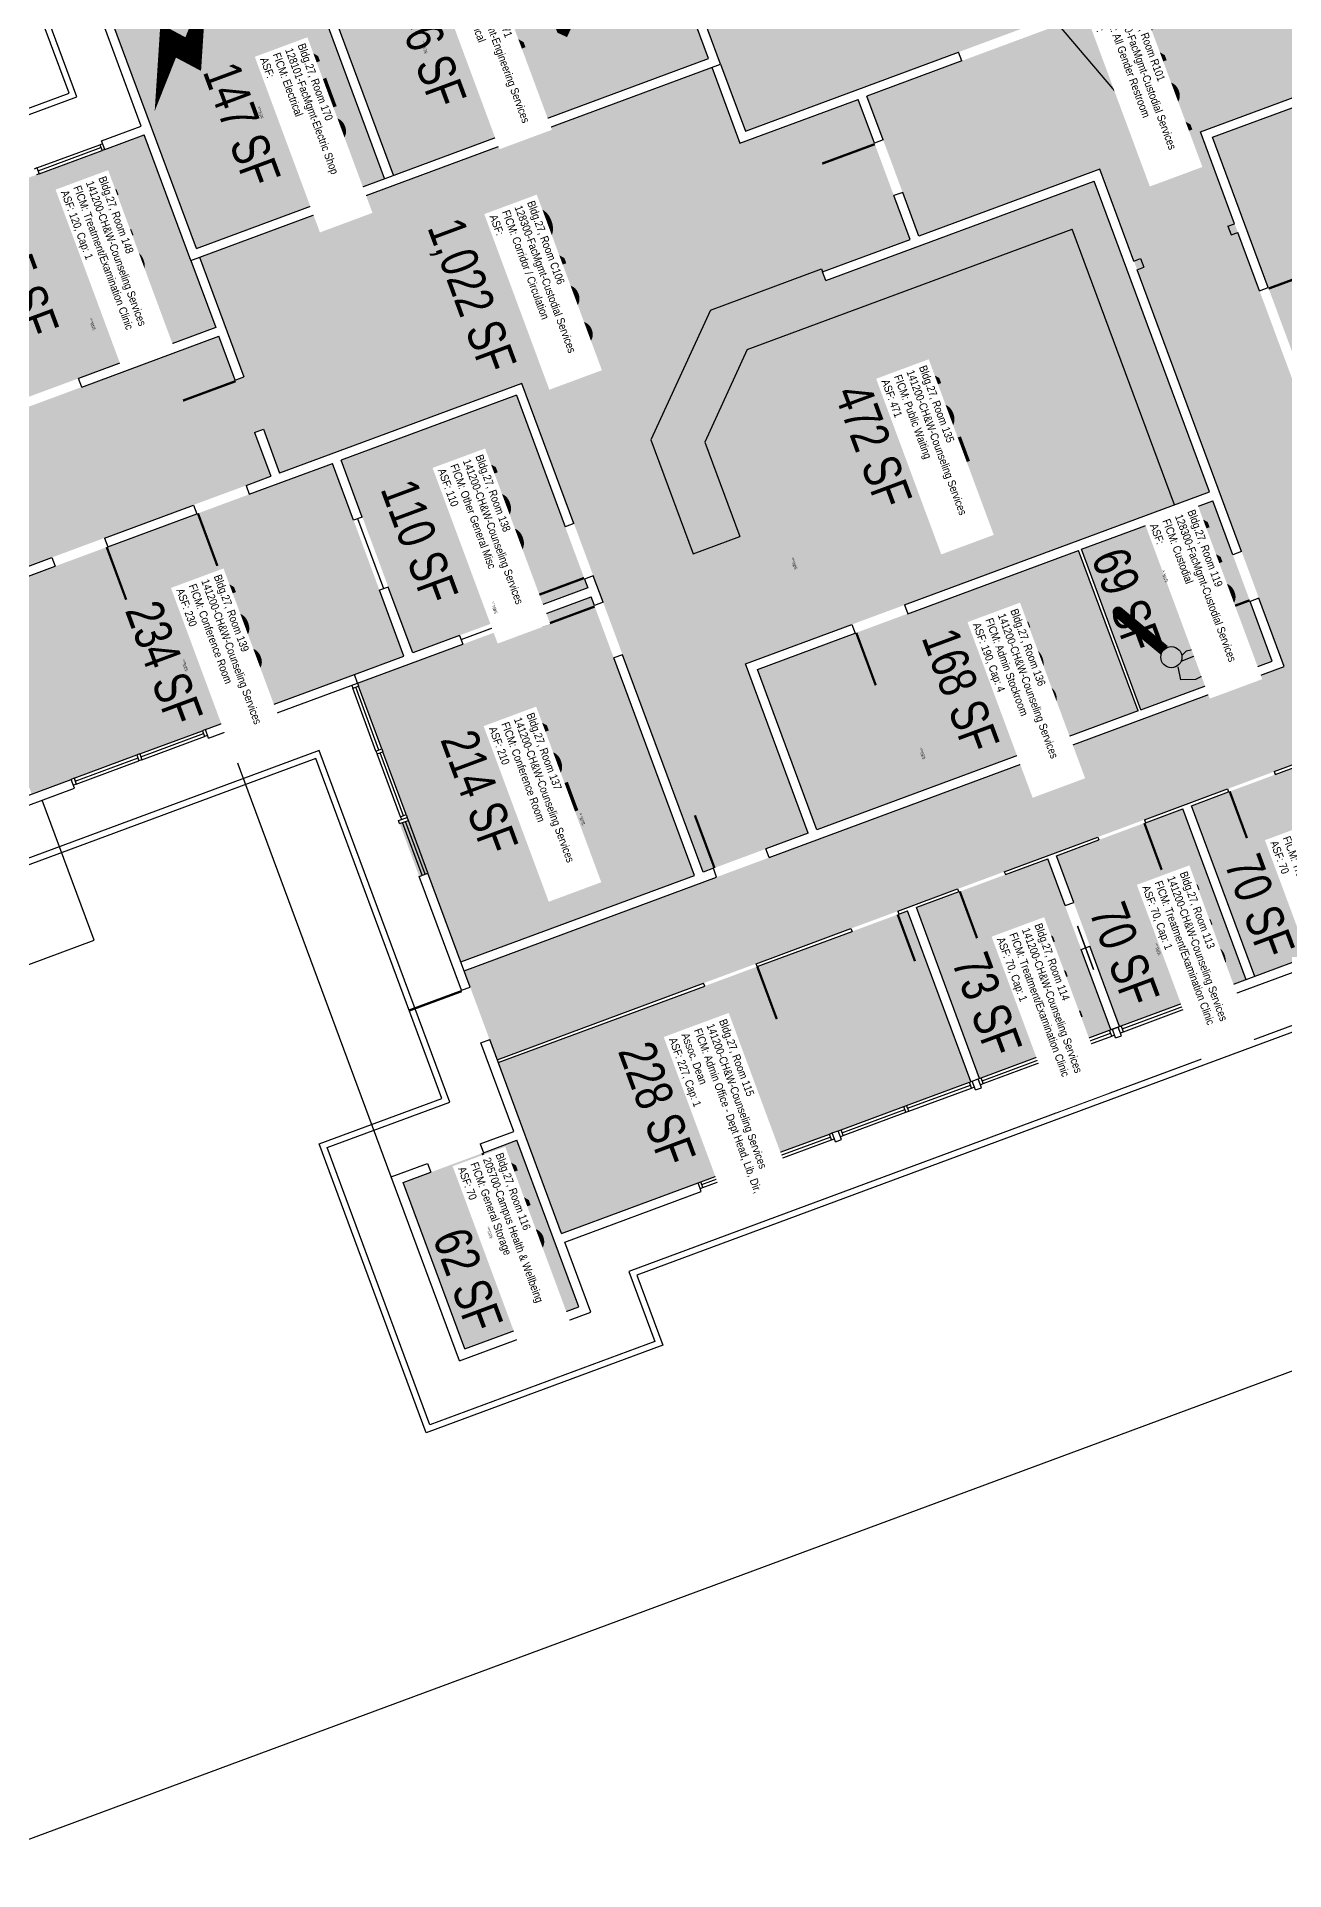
# Model space of a CAD drawing. Header units: inches. Extents: x 69209348 to 69213394, y 27661369 to 27664919.
# Drawn here: x 69210079 to 69210880, y 27661369 to 27662547 of the extents above; entities that cross this region are included whole.
import ezdxf
from ezdxf.enums import TextEntityAlignment as Align

# ---------------------------------------------------------------- set-up
doc = ezdxf.new("R2010")
doc.units = ezdxf.units.IN
doc.header["$LTSCALE"] = 100
doc.header["$MEASUREMENT"] = 0
doc.layers.get('0').update_dxf_attribs({"linetype": 'CONTINUOUS'})
for name, color, linetype in [('A-DOOR', 2, 'CONTINUOUS'), ('A-FLOR', 3, 'CONTINUOUS'), ('A-GLAZ', 1, 'CONTINUOUS'), ('A-IDEN-ICON', 4, 'CONTINUOUS'), ('A-IDEN-RNUM', 7, 'CONTINUOUS'), ('A-IDEN-SNUM', 4, 'CONTINUOUS'), ('A-IDEN-VNUM', 4, 'CONTINUOUS'), ('A-ROOF', 2, 'CONTINUOUS'), ('A-SITE', 3, 'CONTINUOUS'), ('A-WALL', 5, 'CONTINUOUS'), ('AREA-TEXT', 3, 'CONTINUOUS'), ('Rooms-Category-Color', 7, 'CONTINUOUS'), ('Rooms-College-Color', 7, 'CONTINUOUS'), ('Rooms-Department-Color', 7, 'CONTINUOUS'), ('Rooms-Division-Color', 7, 'CONTINUOUS'), ('Rooms-Information', 7, 'CONTINUOUS')]:
    doc.layers.add(name, color=color, linetype=linetype)
doc.styles.add('CP_AREA', font='arial.ttf', dxfattribs={"height": 15})
doc.styles.add('CP_ROOMSNUMBER', font='arial.ttf', dxfattribs={"height": 1})
doc.styles.add('CP_ROOMVNUMBER', font='arial.ttf', dxfattribs={"width": 0.85, "height": 0.075})

# ---------------------------------------------------------------- blocks, each defined once
blk = doc.blocks.new('CPCUST')
for p, q in [((0.0171, -0.0639), (0.02, -0.0466)), ((0.0262, -0.0408), (0.0446, -0.0406)), ((0.0297, -0.0341), (0.0376, -0.0302)), ((0.0376, -0.0302), (0.0533, -0.0324)), ((0.0446, -0.0406), (0.0543, -0.0505)), ((0.0533, -0.0324), (0.0745, -0.0479)), ((0.0745, -0.0479), (0.1117, -0.0625)), ((0.0358, -0.0705), (0.0171, -0.0639)), ((0.1117, -0.0625), (0.0358, -0.0705))]:
    blk.add_line(p, q)
at = {"const_width": 0.015}
blk.add_lwpolyline([(-0.03, 0.05), (0.01, -0.0193)], dxfattribs=at)
at = {"const_width": 0.0075}
blk.add_lwpolyline([(-0.0332, 0.0481, 1), (-0.0268, 0.0519, 1)], format="xyb", close=True, dxfattribs=at)
blk.add_circle((0.0158, -0.0313), 0.0141)
blk = doc.blocks.new('CPMECH')
for p, q in [((0.005, 0.025), (0.015, 0.035)), ((0.015, 0.035), (0.045, 0.045)), ((0.045, 0.045), (0.085, 0.025)), ((0.085, 0.025), (0.125, 0.035)), ((0.125, 0.035), (0.135, 0.045)), ((0.015, -0.005), (0.045, 0.005)), ((0.045, 0.005), (0.085, -0.015)), ((0.125, -0.005), (0.135, 0.005)), ((0.005, -0.015), (0.015, -0.005)), ((0.085, -0.015), (0.125, -0.005)), ((0.005, -0.055), (0.015, -0.045)), ((0.015, -0.045), (0.045, -0.035)), ((0.045, -0.035), (0.085, -0.055)), ((0.085, -0.055), (0.125, -0.045)), ((0.125, -0.045), (0.135, -0.035))]:
    blk.add_line(p, q)
for points in [[(-0.025, -0.005, 0, 0.02, 0), (-0.025, 0.035, 0.02, 0.02, 0), (-0.025, 0.055, 0.02, 0, 0), (-0.025, 0.065, 0, 0, 0)], [(-0.025, -0.005, 0, 0.02, 0), (-0.025, -0.045, 0.02, 0.02, 0), (-0.025, -0.065, 0.02, 0, 0), (-0.025, -0.075, 0, 0, 0)]]:
    blk.add_lwpolyline(points, format="xyseb")
at = {"const_width": 0.0075}
blk.add_lwpolyline([(-0.0682, -0.0069, 1), (-0.0618, -0.0031, 1)], format="xyb", close=True, dxfattribs=at)
at = {"const_width": 0.015}
blk.add_lwpolyline([(-0.025, -0.005), (-0.065, -0.005)], dxfattribs=at)
blk = doc.blocks.new('CPELECT')
blk.add_lwpolyline([(0.0623, 0.0629, 0, 0.03, 0), (0.0105, -0.0168, 0.03, 0.03, 0), (-0.0105, 0.0068, 0.03, 0, 0), (-0.0623, -0.0729, 0.03, 0, 0)], format="xyseb")

msp = doc.modelspace()

# ---------------------------------------------------------------- hatches: boundary and pattern name
at = {"layer": 'Rooms-Category-Color', "true_color": 0xadadad}
for points in [[(69210880.4, 27662142.6), (69210761.9, 27662462.3), (69210645.6, 27662419.2), (69210612.2, 27662509.2), (69212060, 27663045.9), (69212093.3, 27662955.9), (69211226, 27662634.3), (69211234.3, 27662611.8), (69211206.2, 27662601.4), (69211197.9, 27662623.9), (69210826.6, 27662486.3), (69210945.1, 27662166.5)], [(69210308, 27662458.3), (69210251, 27662612), (69210453.5, 27662687.1), (69210510.5, 27662533.3)], [(69210181.4, 27662411.3), (69210124.4, 27662565.1), (69210245.3, 27662610), (69210302.3, 27662456.2)], [(69210473.4, 27662288.2), (69210511.8, 27662371.7), (69210583, 27662398.1), (69210583.7, 27662396.2), (69210640, 27662417.1), (69210606.6, 27662507.1), (69210530.6, 27662479), (69210512.6, 27662527.7), (69210183.5, 27662405.7), (69210212, 27662328.8), (69210206.3, 27662326.7), (69210195.9, 27662354.9), (69209584.6, 27662128.3), (69209585.3, 27662126.4), (69209592.6, 27662106.7), (69209609.9, 27662059.8), (69209617.2, 27662040.1), (69209617.9, 27662038.2), (69210229.3, 27662264.9), (69210218.8, 27662293), (69210224.5, 27662295.1), (69210234.9, 27662266.9), (69210390.6, 27662324.6), (69210507, 27662010.5), (69210574.5, 27662035.6), (69210534.2, 27662144.3), (69210500.5, 27662215)], [(69211749.6, 27662464.8), (69210353.4, 27661947.2), (69210374.6, 27661890), (69211770.8, 27662407.6)], [(69210788.3, 27662114.8), (69210750.1, 27662218), (69210834.4, 27662249.2), (69210872.7, 27662146.1)]]:
    msp.add_hatch(color=253, dxfattribs=at).paths.add_polyline_path(points)
at = {"layer": 'Rooms-Category-Color', "true_color": 0xfa9ba3}
for points in [[(69210534.2, 27662486.7), (69210459.1, 27662689.2), (69210668.2, 27662766.7), (69210719, 27662629.8), (69210695.5, 27662621.1), (69210719.8, 27662555.5)], [(69210268.9, 27662273.1), (69210029.8, 27662184.5), (69210075.6, 27662060.7), (69210101, 27662070.1), (69210102.8, 27662070.8), (69210143.2, 27662085.8), (69210145, 27662086.5), (69210185.4, 27662101.4), (69210187.2, 27662102.1), (69210282.9, 27662137.6), (69210314.7, 27662149.4)], [(69210435, 27662187.5), (69210285, 27662131.9), (69210285.6, 27662130.1), (69210300.6, 27662089.7), (69210301.3, 27662087.9), (69210316.2, 27662047.5), (69210316.9, 27662045.7), (69210317.6, 27662043.8), (69210312, 27662041.7), (69210324.6, 27662007.7), (69210330.2, 27662009.8), (69210351.3, 27661952.8), (69210501.4, 27662008.4)], [(69210638.3, 27661985.6), (69210679, 27661875.9), (69210416, 27661778.4), (69210375.3, 27661888.1)]]:
    msp.add_hatch(color=241, dxfattribs=at).paths.add_polyline_path(points)
at = {"layer": 'Rooms-Category-Color', "true_color": 0xe3c5e1}
for points in [[(69211306.8, 27662657.9), (69211268.4, 27662643.7), (69211238.4, 27662632.5), (69211233.7, 27662630.8), (69211242.1, 27662608.3), (69211208.3, 27662595.8), (69211235.4, 27662522.6), (69211108.8, 27662475.7), (69211095.3, 27662512.3), (69211060.6, 27662499.4), (69211038.7, 27662558.5), (69210834.3, 27662482.7), (69210870.1, 27662386.2), (69210886.1, 27662343), (69210908.3, 27662283), (69211186.8, 27662386.2), (69211227.1, 27662277.5), (69211300.2, 27662304.6), (69211332.1, 27662316.4), (69211421.2, 27662349.4)], [(69210748.2, 27662217.3), (69210541.9, 27662140.8), (69210580.1, 27662037.6), (69210786.4, 27662114.1)], [(69210353.9, 27661704.2), (69210314.3, 27661811.1), (69210387.4, 27661838.2), (69210427.1, 27661731.3)]]:
    msp.add_hatch(color=254, dxfattribs=at).paths.add_polyline_path(points)
at = {"layer": 'Rooms-Category-Color', "true_color": 0x80bc67}
for points in [[(69210147.9, 27662484.3), (69210122.6, 27662474.9), (69210120.8, 27662474.2), (69210080.4, 27662459.2), (69210078.6, 27662458.6), (69210038.2, 27662443.6), (69210036.4, 27662442.9), (69210020.4, 27662437), (69210066.3, 27662313.2), (69210193.8, 27662360.5), (69210177.8, 27662403.6)], [(69210832.4, 27662254.9), (69210758.3, 27662454.6), (69210585.8, 27662390.6), (69210583, 27662398.1), (69210511.8, 27662371.7), (69210473.4, 27662288.2), (69210500.5, 27662215), (69210534.2, 27662144.3)], [(69210861.4, 27661943.5), (69210820.7, 27662053.2), (69210901.8, 27662083.3), (69210942.5, 27661973.6)], [(69210774.6, 27661911.4), (69210734, 27662021.1), (69210815.1, 27662051.2), (69210855.8, 27661941.4)], [(69210728.4, 27662019), (69210769, 27661909.3), (69210684.6, 27661878), (69210644, 27661987.7)]]:
    msp.add_hatch(color=83, dxfattribs=at).paths.add_polyline_path(points)
at = {"layer": 'Rooms-Category-Color', "true_color": 0xfbafa2}
msp.add_hatch(color=21, dxfattribs=at).paths.add_polyline_path([(69210387, 27662316.9), (69210274.5, 27662275.2), (69210320.4, 27662151.5), (69210432.9, 27662193.2)])
at = {"layer": 'Rooms-College-Color', "true_color": 0xadadad}
for points in [[(69210880.4, 27662142.6), (69210761.9, 27662462.3), (69210645.6, 27662419.2), (69210612.2, 27662509.2), (69212060, 27663045.9), (69212093.3, 27662955.9), (69211226, 27662634.3), (69211234.3, 27662611.8), (69211206.2, 27662601.4), (69211197.9, 27662623.9), (69210826.6, 27662486.3), (69210945.1, 27662166.5)], [(69210308, 27662458.3), (69210251, 27662612), (69210453.5, 27662687.1), (69210510.5, 27662533.3)], [(69210181.4, 27662411.3), (69210124.4, 27662565.1), (69210245.3, 27662610), (69210302.3, 27662456.2)], [(69210473.4, 27662288.2), (69210511.8, 27662371.7), (69210583, 27662398.1), (69210583.7, 27662396.2), (69210640, 27662417.1), (69210606.6, 27662507.1), (69210530.6, 27662479), (69210512.6, 27662527.7), (69210183.5, 27662405.7), (69210212, 27662328.8), (69210206.3, 27662326.7), (69210195.9, 27662354.9), (69209584.6, 27662128.3), (69209585.3, 27662126.4), (69209592.6, 27662106.7), (69209609.9, 27662059.8), (69209617.2, 27662040.1), (69209617.9, 27662038.2), (69210229.3, 27662264.9), (69210218.8, 27662293), (69210224.5, 27662295.1), (69210234.9, 27662266.9), (69210390.6, 27662324.6), (69210507, 27662010.5), (69210574.5, 27662035.6), (69210534.2, 27662144.3), (69210500.5, 27662215)], [(69211749.6, 27662464.8), (69210353.4, 27661947.2), (69210374.6, 27661890), (69211770.8, 27662407.6)], [(69210788.3, 27662114.8), (69210750.1, 27662218), (69210834.4, 27662249.2), (69210872.7, 27662146.1)]]:
    msp.add_hatch(color=253, dxfattribs=at).paths.add_polyline_path(points)
at = {"layer": 'Rooms-College-Color', "true_color": 0x80bc67}
for points in [[(69210534.2, 27662486.7), (69210459.1, 27662689.2), (69210668.2, 27662766.7), (69210719, 27662629.8), (69210695.5, 27662621.1), (69210719.8, 27662555.5)], [(69211306.8, 27662657.9), (69211268.4, 27662643.7), (69211238.4, 27662632.5), (69211233.7, 27662630.8), (69211242.1, 27662608.3), (69211208.3, 27662595.8), (69211235.4, 27662522.6), (69211108.8, 27662475.7), (69211095.3, 27662512.3), (69211060.6, 27662499.4), (69211038.7, 27662558.5), (69210834.3, 27662482.7), (69210870.1, 27662386.2), (69210886.1, 27662343), (69210908.3, 27662283), (69211186.8, 27662386.2), (69211227.1, 27662277.5), (69211300.2, 27662304.6), (69211332.1, 27662316.4), (69211421.2, 27662349.4)], [(69210147.9, 27662484.3), (69210122.6, 27662474.9), (69210120.8, 27662474.2), (69210080.4, 27662459.2), (69210078.6, 27662458.6), (69210038.2, 27662443.6), (69210036.4, 27662442.9), (69210020.4, 27662437), (69210066.3, 27662313.2), (69210193.8, 27662360.5), (69210177.8, 27662403.6)], [(69210832.4, 27662254.9), (69210758.3, 27662454.6), (69210585.8, 27662390.6), (69210583, 27662398.1), (69210511.8, 27662371.7), (69210473.4, 27662288.2), (69210500.5, 27662215), (69210534.2, 27662144.3)], [(69210387, 27662316.9), (69210274.5, 27662275.2), (69210320.4, 27662151.5), (69210432.9, 27662193.2)], [(69210268.9, 27662273.1), (69210029.8, 27662184.5), (69210075.6, 27662060.7), (69210101, 27662070.1), (69210102.8, 27662070.8), (69210143.2, 27662085.8), (69210145, 27662086.5), (69210185.4, 27662101.4), (69210187.2, 27662102.1), (69210282.9, 27662137.6), (69210314.7, 27662149.4)], [(69210748.2, 27662217.3), (69210541.9, 27662140.8), (69210580.1, 27662037.6), (69210786.4, 27662114.1)], [(69210435, 27662187.5), (69210285, 27662131.9), (69210285.6, 27662130.1), (69210300.6, 27662089.7), (69210301.3, 27662087.9), (69210316.2, 27662047.5), (69210316.9, 27662045.7), (69210317.6, 27662043.8), (69210312, 27662041.7), (69210324.6, 27662007.7), (69210330.2, 27662009.8), (69210351.3, 27661952.8), (69210501.4, 27662008.4)], [(69210861.4, 27661943.5), (69210820.7, 27662053.2), (69210901.8, 27662083.3), (69210942.5, 27661973.6)], [(69210774.6, 27661911.4), (69210734, 27662021.1), (69210815.1, 27662051.2), (69210855.8, 27661941.4)], [(69210728.4, 27662019), (69210769, 27661909.3), (69210684.6, 27661878), (69210644, 27661987.7)], [(69210638.3, 27661985.6), (69210679, 27661875.9), (69210416, 27661778.4), (69210375.3, 27661888.1)], [(69210353.9, 27661704.2), (69210314.3, 27661811.1), (69210387.4, 27661838.2), (69210427.1, 27661731.3)]]:
    msp.add_hatch(color=83, dxfattribs=at).paths.add_polyline_path(points)
at = {"layer": 'Rooms-Department-Color', "true_color": 0xacacac}
for points in [[(69210880.4, 27662142.6), (69210761.9, 27662462.3), (69210645.6, 27662419.2), (69210612.2, 27662509.2), (69212060, 27663045.9), (69212093.3, 27662955.9), (69211226, 27662634.3), (69211234.3, 27662611.8), (69211206.2, 27662601.4), (69211197.9, 27662623.9), (69210826.6, 27662486.3), (69210945.1, 27662166.5)], [(69210308, 27662458.3), (69210251, 27662612), (69210453.5, 27662687.1), (69210510.5, 27662533.3)], [(69210181.4, 27662411.3), (69210124.4, 27662565.1), (69210245.3, 27662610), (69210302.3, 27662456.2)], [(69210473.4, 27662288.2), (69210511.8, 27662371.7), (69210583, 27662398.1), (69210583.7, 27662396.2), (69210640, 27662417.1), (69210606.6, 27662507.1), (69210530.6, 27662479), (69210512.6, 27662527.7), (69210183.5, 27662405.7), (69210212, 27662328.8), (69210206.3, 27662326.7), (69210195.9, 27662354.9), (69209584.6, 27662128.3), (69209585.3, 27662126.4), (69209592.6, 27662106.7), (69209609.9, 27662059.8), (69209617.2, 27662040.1), (69209617.9, 27662038.2), (69210229.3, 27662264.9), (69210218.8, 27662293), (69210224.5, 27662295.1), (69210234.9, 27662266.9), (69210390.6, 27662324.6), (69210507, 27662010.5), (69210574.5, 27662035.6), (69210534.2, 27662144.3), (69210500.5, 27662215)], [(69211749.6, 27662464.8), (69210353.4, 27661947.2), (69210374.6, 27661890), (69211770.8, 27662407.6)], [(69210788.3, 27662114.8), (69210750.1, 27662218), (69210834.4, 27662249.2), (69210872.7, 27662146.1)]]:
    msp.add_hatch(color=253, dxfattribs=at).paths.add_polyline_path(points)
at = {"layer": 'Rooms-Department-Color', "true_color": 0x604aed}
for points in [[(69210534.2, 27662486.7), (69210459.1, 27662689.2), (69210668.2, 27662766.7), (69210719, 27662629.8), (69210695.5, 27662621.1), (69210719.8, 27662555.5)], [(69211306.8, 27662657.9), (69211268.4, 27662643.7), (69211238.4, 27662632.5), (69211233.7, 27662630.8), (69211242.1, 27662608.3), (69211208.3, 27662595.8), (69211235.4, 27662522.6), (69211108.8, 27662475.7), (69211095.3, 27662512.3), (69211060.6, 27662499.4), (69211038.7, 27662558.5), (69210834.3, 27662482.7), (69210870.1, 27662386.2), (69210886.1, 27662343), (69210908.3, 27662283), (69211186.8, 27662386.2), (69211227.1, 27662277.5), (69211300.2, 27662304.6), (69211332.1, 27662316.4), (69211421.2, 27662349.4)], [(69210147.9, 27662484.3), (69210122.6, 27662474.9), (69210120.8, 27662474.2), (69210080.4, 27662459.2), (69210078.6, 27662458.6), (69210038.2, 27662443.6), (69210036.4, 27662442.9), (69210020.4, 27662437), (69210066.3, 27662313.2), (69210193.8, 27662360.5), (69210177.8, 27662403.6)], [(69210832.4, 27662254.9), (69210758.3, 27662454.6), (69210585.8, 27662390.6), (69210583, 27662398.1), (69210511.8, 27662371.7), (69210473.4, 27662288.2), (69210500.5, 27662215), (69210534.2, 27662144.3)], [(69210387, 27662316.9), (69210274.5, 27662275.2), (69210320.4, 27662151.5), (69210432.9, 27662193.2)], [(69210268.9, 27662273.1), (69210029.8, 27662184.5), (69210075.6, 27662060.7), (69210101, 27662070.1), (69210102.8, 27662070.8), (69210143.2, 27662085.8), (69210145, 27662086.5), (69210185.4, 27662101.4), (69210187.2, 27662102.1), (69210282.9, 27662137.6), (69210314.7, 27662149.4)], [(69210748.2, 27662217.3), (69210541.9, 27662140.8), (69210580.1, 27662037.6), (69210786.4, 27662114.1)], [(69210435, 27662187.5), (69210285, 27662131.9), (69210285.6, 27662130.1), (69210300.6, 27662089.7), (69210301.3, 27662087.9), (69210316.2, 27662047.5), (69210316.9, 27662045.7), (69210317.6, 27662043.8), (69210312, 27662041.7), (69210324.6, 27662007.7), (69210330.2, 27662009.8), (69210351.3, 27661952.8), (69210501.4, 27662008.4)], [(69210861.4, 27661943.5), (69210820.7, 27662053.2), (69210901.8, 27662083.3), (69210942.5, 27661973.6)], [(69210774.6, 27661911.4), (69210734, 27662021.1), (69210815.1, 27662051.2), (69210855.8, 27661941.4)], [(69210728.4, 27662019), (69210769, 27661909.3), (69210684.6, 27661878), (69210644, 27661987.7)], [(69210638.3, 27661985.6), (69210679, 27661875.9), (69210416, 27661778.4), (69210375.3, 27661888.1)], [(69210353.9, 27661704.2), (69210314.3, 27661811.1), (69210387.4, 27661838.2), (69210427.1, 27661731.3)]]:
    msp.add_hatch(color=173, dxfattribs=at).paths.add_polyline_path(points)
at = {"layer": 'Rooms-Division-Color', "true_color": 0xadadad}
for points in [[(69210880.4, 27662142.6), (69210761.9, 27662462.3), (69210645.6, 27662419.2), (69210612.2, 27662509.2), (69212060, 27663045.9), (69212093.3, 27662955.9), (69211226, 27662634.3), (69211234.3, 27662611.8), (69211206.2, 27662601.4), (69211197.9, 27662623.9), (69210826.6, 27662486.3), (69210945.1, 27662166.5)], [(69210308, 27662458.3), (69210251, 27662612), (69210453.5, 27662687.1), (69210510.5, 27662533.3)], [(69210181.4, 27662411.3), (69210124.4, 27662565.1), (69210245.3, 27662610), (69210302.3, 27662456.2)], [(69210473.4, 27662288.2), (69210511.8, 27662371.7), (69210583, 27662398.1), (69210583.7, 27662396.2), (69210640, 27662417.1), (69210606.6, 27662507.1), (69210530.6, 27662479), (69210512.6, 27662527.7), (69210183.5, 27662405.7), (69210212, 27662328.8), (69210206.3, 27662326.7), (69210195.9, 27662354.9), (69209584.6, 27662128.3), (69209585.3, 27662126.4), (69209592.6, 27662106.7), (69209609.9, 27662059.8), (69209617.2, 27662040.1), (69209617.9, 27662038.2), (69210229.3, 27662264.9), (69210218.8, 27662293), (69210224.5, 27662295.1), (69210234.9, 27662266.9), (69210390.6, 27662324.6), (69210507, 27662010.5), (69210574.5, 27662035.6), (69210534.2, 27662144.3), (69210500.5, 27662215)], [(69211749.6, 27662464.8), (69210353.4, 27661947.2), (69210374.6, 27661890), (69211770.8, 27662407.6)], [(69210788.3, 27662114.8), (69210750.1, 27662218), (69210834.4, 27662249.2), (69210872.7, 27662146.1)]]:
    msp.add_hatch(color=253, dxfattribs=at).paths.add_polyline_path(points)
at = {"layer": 'Rooms-Division-Color', "true_color": 0x604aed}
for points in [[(69210534.2, 27662486.7), (69210459.1, 27662689.2), (69210668.2, 27662766.7), (69210719, 27662629.8), (69210695.5, 27662621.1), (69210719.8, 27662555.5)], [(69211306.8, 27662657.9), (69211268.4, 27662643.7), (69211238.4, 27662632.5), (69211233.7, 27662630.8), (69211242.1, 27662608.3), (69211208.3, 27662595.8), (69211235.4, 27662522.6), (69211108.8, 27662475.7), (69211095.3, 27662512.3), (69211060.6, 27662499.4), (69211038.7, 27662558.5), (69210834.3, 27662482.7), (69210870.1, 27662386.2), (69210886.1, 27662343), (69210908.3, 27662283), (69211186.8, 27662386.2), (69211227.1, 27662277.5), (69211300.2, 27662304.6), (69211332.1, 27662316.4), (69211421.2, 27662349.4)], [(69210147.9, 27662484.3), (69210122.6, 27662474.9), (69210120.8, 27662474.2), (69210080.4, 27662459.2), (69210078.6, 27662458.6), (69210038.2, 27662443.6), (69210036.4, 27662442.9), (69210020.4, 27662437), (69210066.3, 27662313.2), (69210193.8, 27662360.5), (69210177.8, 27662403.6)], [(69210832.4, 27662254.9), (69210758.3, 27662454.6), (69210585.8, 27662390.6), (69210583, 27662398.1), (69210511.8, 27662371.7), (69210473.4, 27662288.2), (69210500.5, 27662215), (69210534.2, 27662144.3)], [(69210387, 27662316.9), (69210274.5, 27662275.2), (69210320.4, 27662151.5), (69210432.9, 27662193.2)], [(69210268.9, 27662273.1), (69210029.8, 27662184.5), (69210075.6, 27662060.7), (69210101, 27662070.1), (69210102.8, 27662070.8), (69210143.2, 27662085.8), (69210145, 27662086.5), (69210185.4, 27662101.4), (69210187.2, 27662102.1), (69210282.9, 27662137.6), (69210314.7, 27662149.4)], [(69210748.2, 27662217.3), (69210541.9, 27662140.8), (69210580.1, 27662037.6), (69210786.4, 27662114.1)], [(69210435, 27662187.5), (69210285, 27662131.9), (69210285.6, 27662130.1), (69210300.6, 27662089.7), (69210301.3, 27662087.9), (69210316.2, 27662047.5), (69210316.9, 27662045.7), (69210317.6, 27662043.8), (69210312, 27662041.7), (69210324.6, 27662007.7), (69210330.2, 27662009.8), (69210351.3, 27661952.8), (69210501.4, 27662008.4)], [(69210861.4, 27661943.5), (69210820.7, 27662053.2), (69210901.8, 27662083.3), (69210942.5, 27661973.6)], [(69210774.6, 27661911.4), (69210734, 27662021.1), (69210815.1, 27662051.2), (69210855.8, 27661941.4)], [(69210728.4, 27662019), (69210769, 27661909.3), (69210684.6, 27661878), (69210644, 27661987.7)], [(69210638.3, 27661985.6), (69210679, 27661875.9), (69210416, 27661778.4), (69210375.3, 27661888.1)], [(69210353.9, 27661704.2), (69210314.3, 27661811.1), (69210387.4, 27661838.2), (69210427.1, 27661731.3)]]:
    msp.add_hatch(color=173, dxfattribs=at).paths.add_polyline_path(points)

# ---------------------------------------------------------------- linework, layer by layer
at = {"layer": 'A-DOOR'}
for points in [[(69210713.5, 27662553.2, 1.5, 1.5, 0), (69210697.5, 27662596.3, 0, 0, 0), (69210698.2, 27662596.5, 0, 0, 0.414214), (69210671.1, 27662537.4, 0, 0, 0.414214)], [(69210617.3, 27662478.3, 1.5, 1.5, 0), (69210583.5, 27662465.8, 0, 0, 0), (69210583.3, 27662466.5, 0, 0, 0.414214), (69210629.5, 27662445.2, 0, 0, 0.414214)], [(69210870.3, 27662385.5, 1.5, 1.5, 0), (69210913.5, 27662401.4, 0, 0, 0), (69210913.2, 27662402.1, 0, 0, -0.414214), (69210886.1, 27662343, 0, 0, -0.414214)], [(69210072.6, 27662315.6, 1.5, 1.5, 0), (69210060.1, 27662349.3, 0, 0, 0), (69210059.4, 27662349.1, 0, 0, -0.414214), (69210105.7, 27662327.8, 0, 0, -0.414214)], [(69210206.6, 27662326, 1.5, 1.5, 0), (69210172.8, 27662313.5, 0, 0, 0), (69210172.6, 27662314.2, 0, 0, 0.414214), (69210218.8, 27662293, 0, 0, 0.414214)], [(69210182.4, 27662241.1, 1.5, 1.5, 0), (69210194.9, 27662207.3, 0, 0, 0), (69210194.2, 27662207.1, 0, 0, 0.414214), (69210215.4, 27662253.3, 0, 0, 0.414214)], [(69210430.5, 27662199.5, 1.5, 1.5, 0), (69210396.8, 27662187, 0, 0, 0), (69210397.1, 27662186.3, 0, 0, -0.414214), (69210418.3, 27662232.5, 0, 0, -0.414214)], [(69210123.8, 27662219.4, 1.5, 1.5, 0), (69210136.3, 27662185.6, 0, 0, 0), (69210137, 27662185.9, 0, 0, -0.414214), (69210090.7, 27662207.1, 0, 0, -0.414214)], [(69210858.2, 27662185.2, 1.5, 1.5, 0), (69210828.2, 27662174.1, 0, 0, 0), (69210828.4, 27662173.4, 0, 0, -0.414214), (69210847.3, 27662214.5, 0, 0, -0.414214)], [(69210437.3, 27662181.2, 1.5, 1.5, 0), (69210403.6, 27662168.7, 0, 0, 0), (69210403.3, 27662169.4, 0, 0, 0.414214), (69210449.6, 27662148.2, 0, 0, 0.414214)], [(69210605.4, 27662164.3, 1.5, 1.5, 0), (69210617.9, 27662130.6, 0, 0, 0), (69210617.2, 27662130.3, 0, 0, 0.414214), (69210638.5, 27662176.6, 0, 0, 0.414214)], [(69210845.3, 27662062.4, 1.5, 1.5, 0), (69210856.4, 27662032.4, 0, 0, 0), (69210855.7, 27662032.1, 0, 0, 0.414214), (69210874.6, 27662073.2, 0, 0, 0.414214)], [(69210514.3, 27662013.2, 1.5, 1.5, 0), (69210501.7, 27662047, 0, 0, 0), (69210501, 27662046.7, 0, 0, -0.414214), (69210547.3, 27662025.5, 0, 0, -0.414214)], [(69210790.5, 27662042, 1.5, 1.5, 0), (69210801.6, 27662012, 0, 0, 0), (69210802.3, 27662012.3, 0, 0, -0.414214), (69210761.2, 27662031.2, 0, 0, -0.414214)], [(69210671.9, 27661998.1, 1.5, 1.5, 0), (69210683, 27661968.1, 0, 0, 0), (69210682.3, 27661967.8, 0, 0, 0.414214), (69210701.2, 27662008.9, 0, 0, 0.414214)], [(69210632, 27661983.3, 1.5, 1.5, 0), (69210643.1, 27661953.3, 0, 0, 0), (69210643.8, 27661953.5, 0, 0, -0.414214), (69210602.7, 27661972.4, 0, 0, -0.414214)], [(69210541.8, 27661949.8, 1.5, 1.5, 0), (69210554.3, 27661916.1, 0, 0, 0), (69210553.6, 27661915.8, 0, 0, -0.387439), (69210508, 27661937.3, 0, 0, -0.414214)], [(69210351.9, 27661934.1, 1.5, 1.5, 0), (69210318.1, 27661921.6, 0, 0, 0), (69210318.4, 27661920.9, 0, 0, 0.414214), (69210365.5, 27661901.6, 0, 0, 0.414214)], [(69210365.2, 27661830, 1.5, 1.5, 0), (69210377.7, 27661796.2, 0, 0, 0), (69210377, 27661796, 0, 0, -0.414214), (69210331.6, 27661819.1, 0, 0, -0.414214)]]:
    msp.add_lwpolyline(points, format="xyseb", dxfattribs=at)
at = {"layer": 'A-DOOR', "const_width": 1}
msp.add_lwpolyline([(69210747.5, 27661976), (69210757.9, 27661947.8)], dxfattribs=at)
at = {"layer": 'A-FLOR'}
for p, q in [((69210535.3, 27662346.3), (69210744.2, 27662423.7)), ((69210809.9, 27662246.5), (69210744.2, 27662423.7)), ((69210511.8, 27662371.7), (69210583, 27662398.1)), ((69210583, 27662398.1), (69210583.7, 27662396.2)), ((69210511.8, 27662371.7), (69210473.4, 27662288.2)), ((69210535.3, 27662346.3), (69210508, 27662286.9)), ((69210019.5, 27661369.1), (69212535.9, 27662301.9)), ((69210019.5, 27661369.1), (69212535.9, 27662301.9)), ((69210473.4, 27662288.2), (69210500.5, 27662215)), ((69210508, 27662286.9), (69210530.5, 27662226.2)), ((69210288, 27662238.7), (69210282.4, 27662236.6)), ((69210301.9, 27662192.6), (69210285.2, 27662237.6)), ((69210500.5, 27662215), (69210530.5, 27662226.2)), ((69210304.7, 27662193.6), (69210299.1, 27662191.6)), ((69210396.4, 27662176.4), (69210351.4, 27662159.8)), ((69210395.4, 27662179.3), (69210397.5, 27662173.6)), ((69210350.4, 27662162.6), (69210352.5, 27662157))]:
    msp.add_line(p, q, dxfattribs=at)
at = {"layer": 'A-GLAZ'}
for p, q in [((69210079, 27662463), (69210119.4, 27662477.9)), ((69210079.7, 27662461.1), (69210120.1, 27662476.1)), ((69210080.4, 27662459.2), (69210120.8, 27662474.2)), ((69210296.8, 27662088.3), (69210281.9, 27662128.7)), ((69210298.7, 27662089), (69210283.8, 27662129.4)), ((69210300.6, 27662089.7), (69210285.6, 27662130.1)), ((69210145, 27662086.5), (69210185.4, 27662101.4)), ((69210145.7, 27662084.6), (69210186, 27662099.5)), ((69210146.4, 27662082.7), (69210186.7, 27662097.7)), ((69210102.8, 27662070.8), (69210143.2, 27662085.8)), ((69210103.5, 27662068.9), (69210143.9, 27662083.9)), ((69210104.2, 27662067.1), (69210144.5, 27662082)), ((69210312.5, 27662046.1), (69210297.5, 27662086.5)), ((69210314.4, 27662046.8), (69210299.4, 27662087.2)), ((69210316.2, 27662047.5), (69210301.3, 27662087.9)), ((69210326.4, 27662008.6), (69210313.9, 27662042.4)), ((69210328.3, 27662009.3), (69210315.8, 27662043.1)), ((69210330.1, 27662010), (69210317.6, 27662043.8)), ((69210775.6, 27661911.7), (69210815, 27661926.3)), ((69210776.3, 27661909.9), (69210815.7, 27661924.5)), ((69210777, 27661908), (69210816.4, 27661922.6)), ((69210727.8, 27661894), (69210768.1, 27661908.9)), ((69210728.5, 27661892.1), (69210768.8, 27661907.1)), ((69210729.2, 27661890.3), (69210769.5, 27661905.2)), ((69210685.6, 27661878.4), (69210725.9, 27661893.3)), ((69210686.3, 27661876.5), (69210726.6, 27661891.4)), ((69210687, 27661874.6), (69210727.3, 27661889.6)), ((69210637.7, 27661860.6), (69210678.1, 27661875.6)), ((69210638.4, 27661858.8), (69210678.8, 27661873.7)), ((69210639.1, 27661856.9), (69210679.5, 27661871.8)), ((69210595.6, 27661845), (69210635.9, 27661859.9)), ((69210596.2, 27661843.1), (69210636.6, 27661858.1)), ((69210596.9, 27661841.2), (69210637.3, 27661856.2)), ((69210547.7, 27661827.3), (69210588.1, 27661842.2)), ((69210548.4, 27661825.4), (69210588.7, 27661840.3)), ((69210549.1, 27661823.5), (69210589.4, 27661838.5)), ((69210505.5, 27661811.6), (69210545.9, 27661826.6)), ((69210506.2, 27661809.8), (69210546.6, 27661824.7)), ((69210506.9, 27661807.9), (69210547.2, 27661822.8))]:
    msp.add_line(p, q, dxfattribs=at)
at = {"layer": 'A-IDEN-VNUM'}
msp.add_lwpolyline([(69210771.6, 27662512.5), (69210726.1, 27662566)], dxfattribs=at)
at = {"layer": 'A-ROOF'}
for points in [[(69211880.2, 27662276.4), (69210464.3, 27661751.6), (69210481, 27661706.6), (69210329.1, 27661650.2), (69210260.3, 27661835.9), (69210339.1, 27661865.1), (69210258.1, 27662083.6), (69209635.5, 27661852.8), (69209477, 27662280.3), (69210099.6, 27662511.1), (69210070.4, 27662589.9), (69210693, 27662820.7), (69210709.3, 27662776.6), (69211733.2, 27663156.2)], [(69211882.6, 27662281.6), (69210459.2, 27661753.9), (69210475.9, 27661708.9), (69210331.5, 27661655.4), (69210265.5, 27661833.5), (69210344.2, 27661862.7), (69210260.4, 27662088.7), (69209637.8, 27661857.9), (69209482.1, 27662278), (69210104.7, 27662508.8), (69210075.5, 27662587.5), (69210690.6, 27662815.6), (69210707, 27662771.5), (69211738.4, 27663153.8)]]:
    msp.add_lwpolyline(points, dxfattribs=at)
at = {"layer": 'A-SITE'}
for p, q in [((69210306.6, 27661814.7), (69210200.6, 27662100.6)), ((69210306.6, 27661814.7), (69210200.6, 27662100.6)), ((69210115.8, 27661966.8), (69210082.4, 27662056.8)), ((69209566.3, 27661763.2), (69210115.8, 27661966.8))]:
    msp.add_line(p, q, dxfattribs=at)
at = {"layer": 'A-WALL'}
for p, q in [((69210510.5, 27662533.3), (69210453.5, 27662687.1)), ((69210518.2, 27662529.8), (69210459.1, 27662689.2)), ((69210308, 27662458.3), (69210251, 27662612)), ((69210302.3, 27662456.2), (69210245.3, 27662610)), ((69210145.9, 27662489.9), (69210116.7, 27662568.7)), ((69210181.4, 27662411.3), (69210124.4, 27662565.1)), ((69210826.6, 27662486.3), (69211041.3, 27662565.9)), ((69210834.3, 27662482.7), (69211038.7, 27662558.5)), ((69210177.8, 27662403.6), (69210518.2, 27662529.8)), ((69210181.4, 27662411.3), (69210510.5, 27662533.3)), ((69210518.2, 27662529.8), (69210534.2, 27662486.7)), ((69210534.2, 27662486.7), (69210671.1, 27662537.4)), ((69210673.2, 27662531.8), (69210612.2, 27662509.2)), ((69210673.2, 27662531.8), (69210671.1, 27662537.4)), ((69210512.6, 27662527.7), (69210530.6, 27662479)), ((69210530.6, 27662479), (69210606.6, 27662507.1)), ((69210617, 27662479), (69210606.6, 27662507.1)), ((69210622.7, 27662481.1), (69210612.2, 27662509.2)), ((69210120.5, 27662480.5), (69210145.9, 27662489.9)), ((69210122.6, 27662474.9), (69210147.9, 27662484.3)), ((69210177.8, 27662403.6), (69210147.9, 27662484.3)), ((69210622.7, 27662481.1), (69210617, 27662479)), ((69210848.5, 27662427.2), (69210826.6, 27662486.3)), ((69210870.1, 27662386.2), (69210834.3, 27662482.7)), ((69210121.2, 27662478.6), (69210119.4, 27662477.9)), ((69210119.4, 27662477.9), (69210120.8, 27662474.2)), ((69210122.6, 27662474.9), (69210120.5, 27662480.5)), ((69210122.6, 27662474.9), (69210120.8, 27662474.2)), ((69210079, 27662463), (69210077.2, 27662462.3)), ((69210080.4, 27662459.2), (69210078.6, 27662458.6)), ((69210079, 27662463), (69210080.4, 27662459.2)), ((69210761.9, 27662462.3), (69210645.6, 27662419.2)), ((69210783.8, 27662403.2), (69210761.9, 27662462.3)), ((69210585.8, 27662390.6), (69210758.3, 27662454.6)), ((69210635.2, 27662447.3), (69210629.5, 27662445.2)), ((69210645.6, 27662419.2), (69210635.2, 27662447.3)), ((69210832.4, 27662254.9), (69210758.3, 27662454.6)), ((69210640, 27662417.1), (69210629.5, 27662445.2)), ((69210844.2, 27662425.6), (69210848.5, 27662427.2)), ((69210844.2, 27662425.6), (69210846.3, 27662420)), ((69210583.7, 27662396.2), (69210640, 27662417.1)), ((69210846.3, 27662420), (69210850.5, 27662421.6)), ((69210864.4, 27662384.1), (69210850.5, 27662421.6)), ((69210177.8, 27662403.6), (69210193.8, 27662360.5)), ((69210183.5, 27662405.7), (69210212, 27662328.8)), ((69210783.8, 27662403.2), (69210788, 27662404.8)), ((69210785.8, 27662397.6), (69210790.1, 27662399.2)), ((69210788, 27662404.8), (69210790.1, 27662399.2)), ((69210585.8, 27662390.6), (69210583.7, 27662396.2)), ((69210852.9, 27662216.6), (69210785.8, 27662397.6)), ((69210864.4, 27662384.1), (69210870.1, 27662386.2)), ((69210193.8, 27662360.5), (69210105.7, 27662327.8)), ((69210107.8, 27662322.2), (69210195.9, 27662354.9)), ((69210206.3, 27662326.7), (69210195.9, 27662354.9)), ((69210107.8, 27662322.2), (69210105.7, 27662327.8)), ((69210206.3, 27662326.7), (69210212, 27662328.8)), ((69210390.6, 27662324.6), (69210234.9, 27662266.9)), ((69210387, 27662316.9), (69210274.5, 27662275.2)), ((69210387, 27662316.9), (69210418.3, 27662232.5)), ((69210423.9, 27662234.6), (69210390.6, 27662324.6)), ((69210218.8, 27662293), (69210224.5, 27662295.1)), ((69210218.8, 27662293), (69210229.3, 27662264.9)), ((69210224.5, 27662295.1), (69210234.9, 27662266.9)), ((69210215.4, 27662253.3), (69210268.9, 27662273.1)), ((69210282.4, 27662236.6), (69210268.9, 27662273.1)), ((69210288, 27662238.7), (69210274.5, 27662275.2)), ((69210213.3, 27662259), (69210229.3, 27662264.9)), ((69210213.3, 27662259), (69210215.4, 27662253.3)), ((69210122.4, 27662225.2), (69210179.6, 27662246.4)), ((69210179.6, 27662246.4), (69210181.7, 27662240.8)), ((69210636.4, 27662182.2), (69210832.4, 27662254.9)), ((69210750.1, 27662218), (69210834.4, 27662249.2)), ((69210847.3, 27662214.5), (69210834.4, 27662249.2)), ((69210124.5, 27662219.6), (69210181.7, 27662240.8)), ((69210423.9, 27662234.6), (69210418.3, 27662232.5)), ((69210122.4, 27662225.2), (69210124.5, 27662219.6)), ((69209967.7, 27662167.9), (69210088.6, 27662212.7)), ((69210088.6, 27662212.7), (69210090.7, 27662207.1)), ((69210638.5, 27662176.6), (69210748.2, 27662217.3)), ((69210786.4, 27662114.1), (69210748.2, 27662217.3)), ((69210788.3, 27662114.8), (69210750.1, 27662218)), ((69210852.9, 27662216.6), (69210847.3, 27662214.5)), ((69210029.8, 27662184.5), (69210090.7, 27662207.1)), ((69210436.4, 27662200.9), (69210430.8, 27662198.8)), ((69210430.8, 27662198.8), (69210432.9, 27662193.2)), ((69210442.7, 27662184), (69210436.4, 27662200.9)), ((69210314.7, 27662149.4), (69210299.1, 27662191.6)), ((69210320.4, 27662151.5), (69210304.7, 27662193.6)), ((69210432.9, 27662193.2), (69210395.4, 27662179.3)), ((69210397.5, 27662173.6), (69210435, 27662187.5)), ((69210437.1, 27662181.9), (69210435, 27662187.5)), ((69210864.1, 27662186.6), (69210858.4, 27662184.5)), ((69210880.4, 27662142.6), (69210864.1, 27662186.6)), ((69210442.7, 27662184), (69210437.1, 27662181.9)), ((69210636.4, 27662182.2), (69210638.5, 27662176.6)), ((69210872.7, 27662146.1), (69210858.4, 27662184.5)), ((69210534.2, 27662144.3), (69210602.6, 27662169.7)), ((69210541.9, 27662140.8), (69210604.7, 27662164.1)), ((69210602.6, 27662169.7), (69210604.7, 27662164.1)), ((69210285, 27662131.9), (69210352.5, 27662157)), ((69210350.4, 27662162.6), (69210320.4, 27662151.5)), ((69210282.9, 27662137.6), (69210314.7, 27662149.4)), ((69210455.2, 27662150.2), (69210449.6, 27662148.2)), ((69210501.4, 27662008.4), (69210449.6, 27662148.2)), ((69210507, 27662010.5), (69210455.2, 27662150.2)), ((69210574.5, 27662035.6), (69210534.2, 27662144.3)), ((69210580.1, 27662037.6), (69210541.9, 27662140.8)), ((69210549.4, 27662019.9), (69210880.4, 27662142.6)), ((69210788.3, 27662114.8), (69210872.7, 27662146.1)), ((69210187.2, 27662102.1), (69210282.9, 27662137.6)), ((69210189.3, 27662096.5), (69210285, 27662131.9)), ((69210281.2, 27662130.5), (69210281.9, 27662128.7)), ((69210281.9, 27662128.7), (69210285.6, 27662130.1)), ((69210285, 27662131.9), (69210282.9, 27662137.6)), ((69210285, 27662131.9), (69210285.6, 27662130.1)), ((69210786.4, 27662114.1), (69210580.1, 27662037.6)), ((69210187.2, 27662102.1), (69210185.4, 27662101.4)), ((69210185.4, 27662101.4), (69210186.7, 27662097.7)), ((69210188.6, 27662098.3), (69210186.7, 27662097.7)), ((69210189.3, 27662096.5), (69210187.2, 27662102.1)), ((69210873.9, 27662075.1), (69210933.9, 27662097.3)), ((69210145, 27662086.5), (69210143.2, 27662085.8)), ((69210143.2, 27662085.8), (69210144.5, 27662082)), ((69210146.4, 27662082.7), (69210144.5, 27662082)), ((69210145, 27662086.5), (69210146.4, 27662082.7)), ((69210296.8, 27662088.3), (69210300.6, 27662089.7)), ((69210296.8, 27662088.3), (69210297.5, 27662086.5)), ((69210297.5, 27662086.5), (69210301.3, 27662087.9)), ((69210300.6, 27662089.7), (69210301.3, 27662087.9)), ((69210874.6, 27662073.2), (69210901.8, 27662083.3)), ((69210025, 27662042), (69210101, 27662070.1)), ((69210102.8, 27662070.8), (69210101, 27662070.1)), ((69210103.1, 27662064.5), (69210101, 27662070.1)), ((69210102.8, 27662070.8), (69210104.2, 27662067.1)), ((69210873.9, 27662075.1), (69210874.6, 27662073.2)), ((69210027.1, 27662036.3), (69210103.1, 27662064.5)), ((69210104.2, 27662067.1), (69210102.4, 27662066.4)), ((69210790.5, 27662044.2), (69210843.9, 27662064)), ((69210820.7, 27662053.2), (69210844.6, 27662062.1)), ((69210843.9, 27662064), (69210844.6, 27662062.1)), ((69210311.3, 27662043.6), (69210316.9, 27662045.7)), ((69210312.5, 27662046.1), (69210316.2, 27662047.5)), ((69210312.5, 27662046.1), (69210313.2, 27662044.3)), ((69210313.2, 27662044.3), (69210316.9, 27662045.7)), ((69210316.2, 27662047.5), (69210316.9, 27662045.7)), ((69210317.6, 27662043.8), (69210316.9, 27662045.7)), ((69210791.2, 27662042.3), (69210815.1, 27662051.2)), ((69210855.8, 27661941.4), (69210815.1, 27662051.2)), ((69210861.4, 27661943.5), (69210820.7, 27662053.2)), ((69210312, 27662041.7), (69210311.3, 27662043.6)), ((69210312, 27662041.7), (69210317.6, 27662043.8)), ((69210574.5, 27662035.6), (69210547.3, 27662025.5)), ((69210790.5, 27662044.2), (69210791.2, 27662042.3)), ((69210549.4, 27662019.9), (69210547.3, 27662025.5)), ((69210700.5, 27662010.8), (69210760.5, 27662033)), ((69210734, 27662021.1), (69210761.2, 27662031.2)), ((69210760.5, 27662033), (69210761.2, 27662031.2)), ((69210324.6, 27662007.7), (69210330.2, 27662009.8)), ((69210357.3, 27661936.7), (69210330.2, 27662009.8)), ((69210513.6, 27662013), (69210507, 27662010.5)), ((69210515.6, 27662007.3), (69210513.6, 27662013)), ((69210700.5, 27662010.8), (69210701.2, 27662008.9)), ((69210701.2, 27662008.9), (69210728.4, 27662019)), ((69210739.5, 27661989), (69210728.4, 27662019)), ((69210745.1, 27661991.1), (69210734, 27662021.1)), ((69210351.7, 27661934.6), (69210324.6, 27662007.7)), ((69210351.3, 27661952.8), (69210501.4, 27662008.4)), ((69210353.4, 27661947.2), (69210515.6, 27662007.3)), ((69210632, 27661985.4), (69210670.5, 27661999.7)), ((69210671.2, 27661997.8), (69210644, 27661987.7)), ((69210670.5, 27661999.7), (69210671.2, 27661997.8)), ((69210684.6, 27661878), (69210644, 27661987.7)), ((69210739.5, 27661989), (69210745.1, 27661991.1)), ((69210541.1, 27661951.7), (69210602, 27661974.3)), ((69210602, 27661974.3), (69210602.7, 27661972.4)), ((69210632, 27661985.4), (69210632.7, 27661983.5)), ((69210632.7, 27661983.5), (69210638.3, 27661985.6)), ((69210679, 27661875.9), (69210638.3, 27661985.6)), ((69210541.8, 27661949.8), (69210602.7, 27661972.4)), ((69210749.9, 27661960.9), (69210755.5, 27661963)), ((69210774.6, 27661911.4), (69210755.5, 27661963)), ((69210541.8, 27661949.8), (69210541.1, 27661951.7)), ((69210769, 27661909.3), (69210749.9, 27661960.9)), ((69210816.8, 27661927), (69210901.9, 27661958.6)), ((69210818.9, 27661921.4), (69210904, 27661952.9)), ((69210374.6, 27661890), (69210507.3, 27661939.2)), ((69210508, 27661937.3), (69210507.3, 27661939.2)), ((69210351.7, 27661934.6), (69210357.3, 27661936.7)), ((69210375.3, 27661888.1), (69210508, 27661937.3)), ((69210815, 27661926.3), (69210816.8, 27661927)), ((69210818.9, 27661921.4), (69210816.8, 27661927)), ((69210816.4, 27661922.6), (69210815, 27661926.3)), ((69210816.4, 27661922.6), (69210818.2, 27661923.3)), ((69210768.1, 27661908.9), (69210770, 27661909.6)), ((69210769.5, 27661905.2), (69210768.1, 27661908.9)), ((69210769, 27661909.3), (69210774.6, 27661911.4)), ((69210769.5, 27661905.2), (69210771.3, 27661905.9)), ((69210770, 27661909.6), (69210773.7, 27661911)), ((69210772, 27661904), (69210770, 27661909.6)), ((69210772, 27661904), (69210775.8, 27661905.4)), ((69210773.7, 27661911), (69210775.6, 27661911.7)), ((69210775.8, 27661905.4), (69210773.7, 27661911)), ((69210775.1, 27661907.3), (69210777, 27661908)), ((69210777, 27661908), (69210775.6, 27661911.7)), ((69210364.2, 27661900.8), (69210369.9, 27661902.9)), ((69210385.3, 27661843.9), (69210364.2, 27661900.8)), ((69210416, 27661778.4), (69210369.9, 27661902.9)), ((69210725.9, 27661893.3), (69210727.8, 27661894)), ((69210727.3, 27661889.6), (69210725.9, 27661893.3)), ((69210729.2, 27661890.3), (69210727.8, 27661894)), ((69210727.3, 27661889.6), (69210729.2, 27661890.3)), ((69210678.1, 27661875.6), (69210679.9, 27661876.3)), ((69210679.5, 27661871.8), (69210678.1, 27661875.6)), ((69210679.5, 27661871.8), (69210681.3, 27661872.5)), ((69210679.9, 27661876.3), (69210683.7, 27661877.7)), ((69210682, 27661870.7), (69210679.9, 27661876.3)), ((69210682, 27661870.7), (69210685.8, 27661872)), ((69210683.7, 27661877.7), (69210685.6, 27661878.4)), ((69210685.8, 27661872), (69210683.7, 27661877.7)), ((69210685.1, 27661873.9), (69210687, 27661874.6)), ((69210687, 27661874.6), (69210685.6, 27661878.4)), ((69210635.9, 27661859.9), (69210637.7, 27661860.6)), ((69210637.3, 27661856.2), (69210635.9, 27661859.9)), ((69210637.3, 27661856.2), (69210639.1, 27661856.9)), ((69210639.1, 27661856.9), (69210637.7, 27661860.6)), ((69210593.7, 27661844.3), (69210595.6, 27661845)), ((69210596.9, 27661841.2), (69210595.6, 27661845)), ((69210363.8, 27661835.9), (69210385.3, 27661843.9)), ((69210363.8, 27661835.9), (69210365.9, 27661830.2)), ((69210365.9, 27661830.2), (69210387.4, 27661838.2)), ((69210427.1, 27661731.3), (69210387.4, 27661838.2)), ((69210588.1, 27661842.2), (69210589.9, 27661842.9)), ((69210589.4, 27661838.5), (69210588.1, 27661842.2)), ((69210589.4, 27661838.5), (69210591.3, 27661839.2)), ((69210589.9, 27661842.9), (69210593.7, 27661844.3)), ((69210592, 27661837.3), (69210589.9, 27661842.9)), ((69210592, 27661837.3), (69210595.8, 27661838.7)), ((69210595.8, 27661838.7), (69210593.7, 27661844.3)), ((69210595.1, 27661840.5), (69210596.9, 27661841.2)), ((69210306.6, 27661814.7), (69210330, 27661823.4)), ((69210330, 27661823.4), (69210332.1, 27661817.7)), ((69210545.9, 27661826.6), (69210547.7, 27661827.3)), ((69210547.2, 27661822.8), (69210545.9, 27661826.6)), ((69210547.2, 27661822.8), (69210549.1, 27661823.5)), ((69210549.1, 27661823.5), (69210547.7, 27661827.3)), ((69210350.4, 27661696.5), (69210306.6, 27661814.7)), ((69210314.3, 27661811.1), (69210332.1, 27661817.7)), ((69210353.9, 27661704.2), (69210314.3, 27661811.1)), ((69210416, 27661778.4), (69210503.7, 27661810.9)), ((69210503.7, 27661810.9), (69210505.5, 27661811.6)), ((69210505.7, 27661805.3), (69210503.7, 27661810.9)), ((69210506.9, 27661807.9), (69210505.5, 27661811.6)), ((69210418.1, 27661772.8), (69210505.7, 27661805.3)), ((69210505.1, 27661807.2), (69210506.9, 27661807.9)), ((69210434.8, 27661727.8), (69210418.1, 27661772.8)), ((69210350.4, 27661696.5), (69210434.8, 27661727.8)), ((69210353.9, 27661704.2), (69210427.1, 27661731.3))]:
    msp.add_line(p, q, dxfattribs=at)

# ---------------------------------------------------------------- block references
at = {"layer": 'A-IDEN-ICON', "xscale": 480, "yscale": 480, "zscale": 480, "rotation": 20.33953298959499}
for name, p in [('CPMECH', (69210418.3, 27662585)), ('CPELECT', (69210170.5, 27662542.7)), ('CPCUST', (69210795.5, 27662160.1))]:
    msp.add_blockref(name, p, dxfattribs=at)

# ---------------------------------------------------------------- texts
at = {"layer": 'A-IDEN-RNUM', "style": 'CP_ROOMSNUMBER', "width": 0.85}
for s, p in [('0171-00', (69210327.9, 27662538.7)), ('0170-00', (69210222.4, 27662496.9)), ('C106-00', (69210392.2, 27662386.8)), ('0148-00', (69210114.5, 27662361)), ('0135-00', (69210565.3, 27662207.1)), ('0119-00', (69210803.5, 27662199)), ('0138-00', (69210372.7, 27662178.8)), ('0139-00', (69210173.9, 27662141.8)), ('0136-00', (69210647.7, 27662085.1)), ('0137-00', (69210428.9, 27662042.9)), ('0113-00', (69210798.9, 27661959.5)), ('0114-00', (69210716.8, 27661940.5)), ('0115-00', (69210514.8, 27661850.9)), ('0116-00', (69210369.7, 27661777.3))]:
    msp.add_text(s, height=1, rotation=290.34, dxfattribs=at).set_placement(p, align=Align.MIDDLE)
at = {"layer": 'A-IDEN-SNUM', "style": 'CP_ROOMSNUMBER', "width": 0.85}
for s, p in [('0270017100', (69210328.4, 27662540.6)), ('0270017000', (69210222.9, 27662498.8)), ('0270C10600', (69210392.7, 27662388.7)), ('0270014800', (69210115, 27662362.9)), ('0270013500', (69210565.8, 27662209)), ('0270011900', (69210804, 27662201)), ('0270013800', (69210373.2, 27662180.7)), ('0270013900', (69210174.4, 27662143.7)), ('0270013600', (69210648.2, 27662087)), ('0270013700', (69210429.4, 27662044.9)), ('0270011300', (69210799.4, 27661961.5)), ('0270011400', (69210717.3, 27661942.5)), ('0270011500', (69210515.3, 27661852.8)), ('0270011600', (69210370.2, 27661779.2))]:
    msp.add_text(s, height=1, rotation=290.34, dxfattribs=at).set_placement(p, align=Align.MIDDLE)
at = {"layer": 'A-IDEN-VNUM', "style": 'CP_ROOMVNUMBER', "width": 0.85}
for s, p in [('171', (69210366.8, 27662559.1)), ('R101', (69210789.9, 27662520.7)), ('170', (69210251.3, 27662505.6)), ('148', (69210121.9, 27662419.7)), ('C106', (69210404.2, 27662390.2)), ('135', (69210650.4, 27662298.7)), ('138', (69210365.5, 27662241.4)), ('119', (69210822.9, 27662206.1)), ('139', (69210197.3, 27662164.4)), ('136', (69210707.7, 27662141.8)), ('137', (69210398.3, 27662075.5)), ('112', (69210900.5, 27662002.4)), ('113', (69210816.5, 27661973)), ('114', (69210723.5, 27661939.8)), ('115', (69210512.6, 27661875.2)), ('116', (69210378.4, 27661792.8))]:
    msp.add_text(s, height=36, rotation=290.3395, dxfattribs=at).set_placement(p, align=Align.MIDDLE)
at = {"layer": 'AREA-TEXT', "style": 'CP_AREA', "width": 0.75}
for s, p in [('246 SF', (69210330.1, 27662541.7)), ('147 SF', (69210210.7, 27662491)), ('125 SF', (69210068.2, 27662394)), ('1,022 SF', (69210358.6, 27662381.1)), ('472 SF', (69210616.4, 27662284.4)), ('110 SF', (69210324.8, 27662222.9)), ('69 SF', (69210779.1, 27662185.5)), ('234 SF', (69210160.7, 27662144.9)), ('168 SF', (69210672.5, 27662127.3)), ('214 SF', (69210363.3, 27662061.9)), ('70 SF', (69210864.7, 27661988.7)), ('70 SF', (69210777.8, 27661957.8)), ('73 SF', (69210689.5, 27661925.5)), ('228 SF', (69210477.4, 27661861.7)), ('62 SF', (69210355.9, 27661748.5))]:
    msp.add_text(s, height=24, rotation=290.3395, dxfattribs=at).set_placement(p, align=Align.MIDDLE_CENTER)

# ---------------------------------------------------------------- next in the draw order: texts
at = {"layer": 'Rooms-Information', "width": 115.2, "attachment_point": 7, "rotation": 290.3395, "style": 'CP_ROOMVNUMBER', "bg_fill": 3, "box_fill_scale": 1.5, "bg_fill_color": 256, "bg_fill_true_color": 13158600, "bg_fill_transparency": 0}
for s, insert, char_height in [('Bldg.27, Room 171^M^J128006-FacMgmt-Engineering Services^M^JFICM: Mechanical^M^JASF: ', (69210337.5, 27662586.3), 5.143), ('Bldg.27, Room R101^M^J128300-FacMgmt-Custodial Services^M^JFICM: All Gender Restroom^M^JASF: ', (69210755.4, 27662562.4), 5.143), ('Bldg.27, Room 170^M^J128101-FacMgmt-Electric Shop^M^JFICM: Electrical^M^JASF: ', (69210222.2, 27662532.9), 5.143), ('Bldg.27, Room 148^M^J141200-CH&W-Counseling Services^M^JFICM: Treatment/Examination Clinic^M^JASF: 120, Cap: 1', (69210092.8, 27662447), 5.1429), ('Bldg.27, Room C106^M^J128300-FacMgmt-Custodial Services^M^JFICM: Corridor / Circulation^M^JASF: ', (69210369.6, 27662431.8), 5.143), ('Bldg.27, Room 135^M^J141200-CH&W-Counseling Services^M^JFICM: Public Waiting^M^JASF: 471', (69210621.4, 27662326), 5.143), ('Bldg.27, Room 138^M^J141200-CH&W-Counseling Services^M^JFICM: Other General Misc^M^JASF: 110', (69210336.4, 27662268.7), 5.143), ('Bldg.27, Room 119^M^J128300-FacMgmt-Custodial Services^M^JFICM: Custodial^M^JASF: ', (69210793.9, 27662233.3), 5.143), ('Bldg.27, Room 139^M^J141200-CH&W-Counseling Services^M^JFICM: Conference Room^M^JASF: 230', (69210168.3, 27662191.6), 5.143), ('Bldg.27, Room 136^M^J141200-CH&W-Counseling Services^M^JFICM: Admin Stockroom^M^JASF: 190, Cap: 4', (69210678.7, 27662169.1), 5.143), ('Bldg.27, Room 137^M^J141200-CH&W-Counseling Services^M^JFICM: Conference Room^M^JASF: 210', (69210369.2, 27662102.8), 5.143), ('Bldg.27, Room 112^M^J141100-CH&W-Health Services^M^JFICM: Treatment/Examination Clinic^M^JASF: 70', (69210871.2, 27662029.5), 5.143), ('Bldg.27, Room 113^M^J141200-CH&W-Counseling Services^M^JFICM: Treatment/Examination Clinic^M^JASF: 70, Cap: 1', (69210787.5, 27662000.3), 5.1429), ('Bldg.27, Room 114^M^J141200-CH&W-Counseling Services^M^JFICM: Treatment/Examination Clinic^M^JASF: 70, Cap: 1', (69210694.2, 27661967), 5.1429), ('Bldg.27, Room 115^M^J141200-CH&W-Counseling Services^M^JFICM: Admin Office - Dept Head, Lib, Dir, Assoc. Dean^M^JASF: 227, Cap: 1', (69210483.5, 27661902.5), 5.1429), ('Bldg.27, Room 116^M^J205700-Campus Health & Wellbeing^M^JFICM: General Storage^M^JASF: 70', (69210349.3, 27661820), 5.143)]:
    msp.add_mtext(s, dxfattribs=dict(at, insert=insert, char_height=char_height))

doc.saveas('drawing.dxf')
